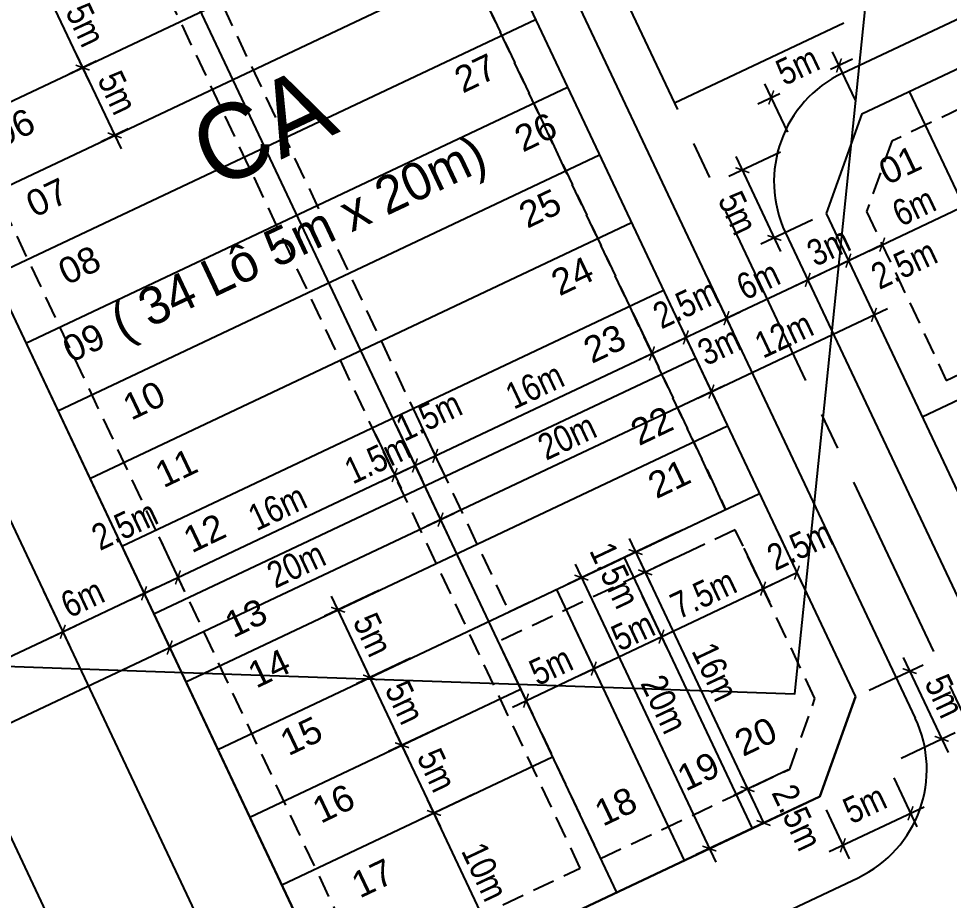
# Model space of a CAD drawing. Extents: x 597165 to 598689, y 1181586 to 1183364.
# Drawn here: x 597491.7 to 597553.9, y 1182490.6 to 1182549.4 of the extents above; entities that cross this region are included whole.
import ezdxf
from ezdxf.enums import TextEntityAlignment as Align

# ---------------------------------------------------------------- set-up
doc = ezdxf.new("R2010")
doc.units = 0
doc.header["$MEASUREMENT"] = 0
doc.linetypes.add('CENTER', pattern=[2, 1.25, -0.25, 0.25, -0.25])
doc.linetypes.add('DASHED', pattern=[0.75, 0.5, -0.25])
doc.layers.get('0').update_dxf_attribs({"linetype": 'CONTINUOUS'})
doc.layers.get('DEFPOINTS').update_dxf_attribs({"color": 8, "linetype": 'CONTINUOUS'})
for name, color, linetype in [('CGXD', 3, 'CONTINUOUS'), ('DIM-T', 7, 'CONTINUOUS'), ('DTEXT-TENLO', 4, 'CONTINUOUS'), ('HA-CAY-XANH-KO', 3, 'CONTINUOUS'), ('NEN-HT', 8, 'CONTINUOUS'), ('NET-LENGOAI', 4, 'CONTINUOUS'), ('NET-LETRONG', 5, 'CONTINUOUS'), ('NET-PLO', 2, 'CONTINUOUS'), ('NET-TIM', 2, 'CENTER'), ('TEXT-SOLO', 7, 'CONTINUOUS')]:
    doc.layers.add(name, color=color, linetype=linetype)
doc.styles.add('AVO', font='VHELVEN.TTF')
doc.styles.add('VHEL-C-R', font='VHELVCN.TTF')
doc.styles.add('VTIMES-R', font='VAPTIMN.TTF')
doc.dimstyles.new('TL1000', dxfattribs={"dimscale": 0, "dimtxt": 2, "dimasz": 0.7, "dimexe": 1, "dimexo": 1, "dimgap": 0.5, "dimtad": 1, "dimdec": 1, "dimzin": 12, "dimtxsty": 'VHEL-C-R', "dimblk1": 'ARCHTICK', "dimblk2": 'ARCHTICK', "dimsah": 1, "dimcen": -0.09, "dimdle": 1, "dimclrd": 256, "dimclre": 256, "dimclrt": 256, "dimazin": 3, "dimtfac": 0.005, "dimtdec": 1, "dimtix": 1, "dimtmove": 0, "dimatfit": 3, "dimtolj": 1, "dimtzin": 0})

# ---------------------------------------------------------------- blocks, each defined once
blk = doc.blocks.new('_ARCHTICK')
at = {"color": 0, "linetype": 'BYBLOCK', "const_width": 0.15}
blk.add_lwpolyline([(-0.5, -0.5), (0.5, 0.5)], dxfattribs=at)
blk = doc.blocks.new('*D486')
at = {"linetype": 'BYBLOCK'}
blk.add_line((597496.425, 1182545.264), (597493.435, 1182551.593), dxfattribs=at)
at = {"layer": 'DEFPOINTS', "color": 0, "linetype": 'BYBLOCK'}
for p in [(597493.862, 1182550.689), (597493.862, 1182550.689), (597495.998, 1182546.168)]:
    blk.add_point(p, dxfattribs=at)
at = {"linetype": 'BYBLOCK', "xscale": 0.7, "yscale": 0.7, "zscale": 0.7}
for p, rotation in [((597493.862, 1182550.689), 115.2825172526902), ((597495.998, 1182546.168), 295.2825172526902)]:
    blk.add_blockref('_ARCHTICK', p, dxfattribs=dict(at, rotation=rotation))
at = {"linetype": 'BYBLOCK', "insert": (597496.19, 1182549.024), "char_height": 1.75, "attachment_point": 5, "rotation": 295.28252, "style": 'VHEL-C-R'}
blk.add_mtext('\\A1;5m', dxfattribs=at)
blk = doc.blocks.new('*D479')
at = {"linetype": 'BYBLOCK'}
for p, q in [((597495.571, 1182547.072), (597498.56, 1182540.743)), ((597496.902, 1182546.595), (597495.094, 1182545.741)), ((597499.038, 1182542.074), (597497.229, 1182541.22))]:
    blk.add_line(p, q, dxfattribs=at)
at = {"layer": 'DEFPOINTS', "color": 0, "linetype": 'BYBLOCK'}
for p in [(597497.806, 1182547.022), (597499.942, 1182542.501), (597498.133, 1182541.647)]:
    blk.add_point(p, dxfattribs=at)
at = {"linetype": 'BYBLOCK', "xscale": 0.7, "yscale": 0.7, "zscale": 0.7}
for p, rotation in [((597495.998, 1182546.168), 115.2825172563089), ((597498.133, 1182541.647), 295.2825172563089)]:
    blk.add_blockref('_ARCHTICK', p, dxfattribs=dict(at, rotation=rotation))
at = {"linetype": 'BYBLOCK', "insert": (597498.326, 1182544.502), "char_height": 1.75, "attachment_point": 5, "rotation": 295.28252, "style": 'VHEL-C-R'}
blk.add_mtext('\\A1;5m', dxfattribs=at)
blk = doc.blocks.new('*D465')
at = {"linetype": 'BYBLOCK'}
blk.add_line((597546.213, 1182532.859), (597549.378, 1182534.354), dxfattribs=at)
at = {"layer": 'DEFPOINTS', "color": 0, "linetype": 'BYBLOCK'}
for p in [(597549.378, 1182534.354), (597549.378, 1182534.354), (597547.117, 1182533.286)]:
    blk.add_point(p, dxfattribs=at)
at = {"linetype": 'BYBLOCK', "xscale": 0.7, "yscale": 0.7, "zscale": 0.7}
for p, rotation in [((597549.378, 1182534.354), 25.28251725248985), ((597547.117, 1182533.286), 205.2825172524898)]:
    blk.add_blockref('_ARCHTICK', p, dxfattribs=dict(at, rotation=rotation))
at = {"linetype": 'BYBLOCK', "insert": (597550.837, 1182533.052), "char_height": 1.75, "attachment_point": 5, "rotation": 25.28252, "style": 'VHEL-C-R'}
blk.add_mtext('\\A1;2.5m', dxfattribs=at)
blk = doc.blocks.new('*D464')
at = {"linetype": 'BYBLOCK'}
blk.add_line((597548.474, 1182533.927), (597555.707, 1182537.343), dxfattribs=at)
at = {"layer": 'DEFPOINTS', "color": 0, "linetype": 'BYBLOCK'}
for p in [(597554.803, 1182536.916), (597554.803, 1182536.916), (597549.378, 1182534.354)]:
    blk.add_point(p, dxfattribs=at)
at = {"linetype": 'BYBLOCK', "xscale": 0.7, "yscale": 0.7, "zscale": 0.7}
for p, rotation in [((597554.803, 1182536.916), 25.28251725248985), ((597549.378, 1182534.354), 205.2825172524898)]:
    blk.add_blockref('_ARCHTICK', p, dxfattribs=dict(at, rotation=rotation))
at = {"linetype": 'BYBLOCK', "insert": (597551.495, 1182536.895), "char_height": 1.75, "attachment_point": 5, "rotation": 25.28252, "style": 'VHEL-C-R'}
blk.add_mtext('\\A1;6m', dxfattribs=at)
blk = doc.blocks.new('*D394')
at = {"linetype": 'BYBLOCK'}
for p, q in [((597501.078, 1182514.858), (597502.786, 1182511.241)), ((597498.817, 1182513.79), (597500.525, 1182510.173)), ((597499.194, 1182510.651), (597502.359, 1182512.145))]:
    blk.add_line(p, q, dxfattribs=at)
at = {"layer": 'DEFPOINTS', "color": 0, "linetype": 'BYBLOCK'}
for p in [(597500.651, 1182515.762), (597498.39, 1182514.694), (597502.359, 1182512.145)]:
    blk.add_point(p, dxfattribs=at)
at = {"linetype": 'BYBLOCK', "xscale": 0.7, "yscale": 0.7, "zscale": 0.7}
for p, rotation in [((597502.359, 1182512.145), 25.28251724679251), ((597500.098, 1182511.078), 205.2825172467925)]:
    blk.add_blockref('_ARCHTICK', p, dxfattribs=dict(at, rotation=rotation))
at = {"linetype": 'BYBLOCK', "insert": (597498.801, 1182515.63), "char_height": 1.75, "attachment_point": 5, "rotation": 25.28252, "style": 'VHEL-C-R'}
blk.add_mtext('\\A1;2.5m', dxfattribs=at)
blk = doc.blocks.new('*D393')
at = {"linetype": 'BYBLOCK'}
for p, q in [((597515.545, 1182521.691), (597517.253, 1182518.074)), ((597501.455, 1182511.718), (597517.73, 1182519.406))]:
    blk.add_line(p, q, dxfattribs=at)
at = {"layer": 'DEFPOINTS', "color": 0, "linetype": 'BYBLOCK'}
for p in [(597515.118, 1182522.596), (597516.826, 1182518.979), (597500.651, 1182515.762)]:
    blk.add_point(p, dxfattribs=at)
at = {"linetype": 'BYBLOCK', "xscale": 0.7, "yscale": 0.7, "zscale": 0.7}
for p, rotation in [((597516.826, 1182518.979), 25.28251724679251), ((597502.359, 1182512.145), 205.2825172467925)]:
    blk.add_blockref('_ARCHTICK', p, dxfattribs=dict(at, rotation=rotation))
at = {"linetype": 'BYBLOCK', "insert": (597508.997, 1182516.822), "char_height": 1.75, "attachment_point": 5, "rotation": 25.28252, "style": 'VHEL-C-R'}
blk.add_mtext('\\A1;16m', dxfattribs=at)
blk = doc.blocks.new('*D392')
at = {"linetype": 'BYBLOCK'}
for p, q in [((597516.901, 1182522.332), (597518.61, 1182518.715)), ((597515.922, 1182518.552), (597518.183, 1182519.619))]:
    blk.add_line(p, q, dxfattribs=at)
at = {"layer": 'DEFPOINTS', "color": 0, "linetype": 'BYBLOCK'}
for p in [(597516.474, 1182523.236), (597515.118, 1182522.596), (597518.183, 1182519.619)]:
    blk.add_point(p, dxfattribs=at)
at = {"linetype": 'BYBLOCK', "xscale": 0.7, "yscale": 0.7, "zscale": 0.7}
for p, rotation in [((597518.183, 1182519.619), 25.28251724679251), ((597516.826, 1182518.979), 205.2825172467925)]:
    blk.add_blockref('_ARCHTICK', p, dxfattribs=dict(at, rotation=rotation))
at = {"linetype": 'BYBLOCK', "insert": (597515.68, 1182520.061), "char_height": 1.75, "attachment_point": 5, "rotation": 25.28252, "style": 'VHEL-C-R'}
blk.add_mtext('\\A1;1.5m', dxfattribs=at)
blk = doc.blocks.new('*D391')
at = {"linetype": 'BYBLOCK'}
for p, q in [((597518.258, 1182522.973), (597519.966, 1182519.356)), ((597517.278, 1182519.192), (597519.539, 1182520.26))]:
    blk.add_line(p, q, dxfattribs=at)
at = {"layer": 'DEFPOINTS', "color": 0, "linetype": 'BYBLOCK'}
for p in [(597517.831, 1182523.877), (597516.474, 1182523.236), (597519.539, 1182520.26)]:
    blk.add_point(p, dxfattribs=at)
at = {"linetype": 'BYBLOCK', "xscale": 0.7, "yscale": 0.7, "zscale": 0.7}
for p, rotation in [((597519.539, 1182520.26), 25.28251724679251), ((597518.183, 1182519.619), 205.2825172467925)]:
    blk.add_blockref('_ARCHTICK', p, dxfattribs=dict(at, rotation=rotation))
at = {"linetype": 'BYBLOCK', "insert": (597519.115, 1182522.911), "char_height": 1.75, "attachment_point": 5, "rotation": 25.28252, "style": 'VHEL-C-R'}
blk.add_mtext('\\A1;1.5m', dxfattribs=at)
blk = doc.blocks.new('*D390')
at = {"linetype": 'BYBLOCK'}
for p, q in [((597532.725, 1182529.806), (597534.433, 1182526.189)), ((597518.635, 1182519.833), (597534.91, 1182527.52))]:
    blk.add_line(p, q, dxfattribs=at)
at = {"layer": 'DEFPOINTS', "color": 0, "linetype": 'BYBLOCK'}
for p in [(597532.298, 1182530.71), (597534.006, 1182527.093), (597517.831, 1182523.877)]:
    blk.add_point(p, dxfattribs=at)
at = {"linetype": 'BYBLOCK', "xscale": 0.7, "yscale": 0.7, "zscale": 0.7}
for p, rotation in [((597534.006, 1182527.093), 25.28251724679251), ((597519.539, 1182520.26), 205.2825172467925)]:
    blk.add_blockref('_ARCHTICK', p, dxfattribs=dict(at, rotation=rotation))
at = {"linetype": 'BYBLOCK', "insert": (597526.177, 1182524.937), "char_height": 1.75, "attachment_point": 5, "rotation": 25.28252, "style": 'VHEL-C-R'}
blk.add_mtext('\\A1;16m', dxfattribs=at)
blk = doc.blocks.new('*D389')
at = {"linetype": 'BYBLOCK'}
for p, q in [((597534.986, 1182530.874), (597536.694, 1182527.257)), ((597533.102, 1182526.666), (597536.267, 1182528.161))]:
    blk.add_line(p, q, dxfattribs=at)
at = {"layer": 'DEFPOINTS', "color": 0, "linetype": 'BYBLOCK'}
for p in [(597534.558, 1182531.778), (597532.298, 1182530.71), (597536.267, 1182528.161)]:
    blk.add_point(p, dxfattribs=at)
at = {"linetype": 'BYBLOCK', "xscale": 0.7, "yscale": 0.7, "zscale": 0.7}
for p, rotation in [((597536.267, 1182528.161), 25.28251724679251), ((597534.006, 1182527.093), 205.2825172467925)]:
    blk.add_blockref('_ARCHTICK', p, dxfattribs=dict(at, rotation=rotation))
at = {"linetype": 'BYBLOCK', "insert": (597536.278, 1182530.419), "char_height": 1.75, "attachment_point": 5, "rotation": 25.28252, "style": 'VHEL-C-R'}
blk.add_mtext('\\A1;2.5m', dxfattribs=at)
blk = doc.blocks.new('*D388')
at = {"linetype": 'BYBLOCK'}
for p, q in [((597516.901, 1182522.332), (597520.318, 1182515.098)), ((597500.902, 1182507.034), (597520.795, 1182516.43)), ((597498.817, 1182513.79), (597502.234, 1182506.557))]:
    blk.add_line(p, q, dxfattribs=at)
at = {"layer": 'DEFPOINTS', "color": 0, "linetype": 'BYBLOCK'}
for p in [(597516.474, 1182523.236), (597519.891, 1182516.002), (597498.39, 1182514.694)]:
    blk.add_point(p, dxfattribs=at)
at = {"linetype": 'BYBLOCK', "xscale": 0.7, "yscale": 0.7, "zscale": 0.7}
for p, rotation in [((597519.891, 1182516.002), 25.28251725361155), ((597501.807, 1182507.461), 205.2825172536116)]:
    blk.add_blockref('_ARCHTICK', p, dxfattribs=dict(at, rotation=rotation))
at = {"linetype": 'BYBLOCK', "insert": (597510.254, 1182512.992), "char_height": 1.75, "attachment_point": 5, "rotation": 25.28252, "style": 'VHEL-C-R'}
blk.add_mtext('\\A1;20m', dxfattribs=at)
blk = doc.blocks.new('*D387')
at = {"linetype": 'BYBLOCK'}
for p, q in [((597537.698, 1182532.155), (597539.407, 1182528.538)), ((597534.986, 1182530.874), (597536.694, 1182527.257)), ((597535.363, 1182527.734), (597539.884, 1182529.869))]:
    blk.add_line(p, q, dxfattribs=at)
at = {"layer": 'DEFPOINTS', "color": 0, "linetype": 'BYBLOCK'}
for p in [(597537.271, 1182533.059), (597534.558, 1182531.778), (597538.979, 1182529.442)]:
    blk.add_point(p, dxfattribs=at)
at = {"linetype": 'BYBLOCK', "xscale": 0.7, "yscale": 0.7, "zscale": 0.7}
for p, rotation in [((597538.979, 1182529.442), 25.28251725616348), ((597536.267, 1182528.161), 205.2825172561635)]:
    blk.add_blockref('_ARCHTICK', p, dxfattribs=dict(at, rotation=rotation))
at = {"linetype": 'BYBLOCK', "insert": (597538.504, 1182527.61), "char_height": 1.75, "attachment_point": 5, "rotation": 25.28252, "style": 'VHEL-C-R'}
blk.add_mtext('\\A1;3m', dxfattribs=at)
blk = doc.blocks.new('*D386')
at = {"linetype": 'BYBLOCK'}
for p, q in [((597543.123, 1182534.717), (597544.832, 1182531.1)), ((597538.075, 1182529.015), (597545.309, 1182532.432))]:
    blk.add_line(p, q, dxfattribs=at)
at = {"layer": 'DEFPOINTS', "color": 0, "linetype": 'BYBLOCK'}
for p in [(597542.696, 1182535.622), (597537.271, 1182533.059), (597544.405, 1182532.005)]:
    blk.add_point(p, dxfattribs=at)
at = {"linetype": 'BYBLOCK', "xscale": 0.7, "yscale": 0.7, "zscale": 0.7}
for p, rotation in [((597544.405, 1182532.005), 25.28251725616348), ((597538.979, 1182529.442), 205.2825172561635)]:
    blk.add_blockref('_ARCHTICK', p, dxfattribs=dict(at, rotation=rotation))
at = {"linetype": 'BYBLOCK', "insert": (597541.097, 1182531.984), "char_height": 1.75, "attachment_point": 5, "rotation": 25.28252, "style": 'VHEL-C-R'}
blk.add_mtext('\\A1;6m', dxfattribs=at)
blk = doc.blocks.new('*D385')
at = {"linetype": 'BYBLOCK'}
for p, q in [((597545.836, 1182535.999), (597547.544, 1182532.382)), ((597543.501, 1182531.578), (597548.022, 1182533.713))]:
    blk.add_line(p, q, dxfattribs=at)
at = {"layer": 'DEFPOINTS', "color": 0, "linetype": 'BYBLOCK'}
for p in [(597545.409, 1182536.903), (597542.696, 1182535.622), (597547.117, 1182533.286)]:
    blk.add_point(p, dxfattribs=at)
at = {"linetype": 'BYBLOCK', "xscale": 0.7, "yscale": 0.7, "zscale": 0.7}
for p, rotation in [((597547.117, 1182533.286), 25.28251725616348), ((597544.405, 1182532.005), 205.2825172561635)]:
    blk.add_blockref('_ARCHTICK', p, dxfattribs=dict(at, rotation=rotation))
at = {"linetype": 'BYBLOCK', "insert": (597545.799, 1182534.233), "char_height": 1.75, "attachment_point": 5, "rotation": 25.28252, "style": 'VHEL-C-R'}
blk.add_mtext('\\A1;3m', dxfattribs=at)
blk = doc.blocks.new('*D384')
at = {"linetype": 'BYBLOCK'}
for p, q in [((597545.836, 1182535.999), (597549.253, 1182528.765)), ((597534.986, 1182530.874), (597538.402, 1182523.64)), ((597537.071, 1182524.117), (597549.73, 1182530.096))]:
    blk.add_line(p, q, dxfattribs=at)
at = {"layer": 'DEFPOINTS', "color": 0, "linetype": 'BYBLOCK'}
for p in [(597545.409, 1182536.903), (597534.558, 1182531.778), (597548.826, 1182529.669)]:
    blk.add_point(p, dxfattribs=at)
at = {"linetype": 'BYBLOCK', "xscale": 0.7, "yscale": 0.7, "zscale": 0.7}
for p, rotation in [((597548.826, 1182529.669), 25.28251725362267), ((597537.975, 1182524.544), 205.2825172536227)]:
    blk.add_blockref('_ARCHTICK', p, dxfattribs=dict(at, rotation=rotation))
at = {"linetype": 'BYBLOCK', "insert": (597542.813, 1182528.35), "char_height": 1.75, "attachment_point": 5, "rotation": 25.28252, "style": 'VHEL-C-R'}
blk.add_mtext('\\A1;12m', dxfattribs=at)
blk = doc.blocks.new('*D383')
at = {"linetype": 'BYBLOCK'}
for p, q in [((597534.986, 1182530.874), (597538.402, 1182523.64)), ((597518.987, 1182515.575), (597538.879, 1182524.971)), ((597516.901, 1182522.332), (597520.318, 1182515.098))]:
    blk.add_line(p, q, dxfattribs=at)
at = {"layer": 'DEFPOINTS', "color": 0, "linetype": 'BYBLOCK'}
for p in [(597534.558, 1182531.778), (597537.975, 1182524.544), (597516.474, 1182523.236)]:
    blk.add_point(p, dxfattribs=at)
at = {"linetype": 'BYBLOCK', "xscale": 0.7, "yscale": 0.7, "zscale": 0.7}
for p, rotation in [((597537.975, 1182524.544), 25.28251725361155), ((597519.891, 1182516.002), 205.2825172536116)]:
    blk.add_blockref('_ARCHTICK', p, dxfattribs=dict(at, rotation=rotation))
at = {"linetype": 'BYBLOCK', "insert": (597528.338, 1182521.533), "char_height": 1.75, "attachment_point": 5, "rotation": 25.28252, "style": 'VHEL-C-R'}
blk.add_mtext('\\A1;20m', dxfattribs=at)
blk = doc.blocks.new('*D349')
at = {"linetype": 'BYBLOCK'}
for p, q in [((597535.626, 1182515.118), (597532.009, 1182513.41)), ((597532.486, 1182514.741), (597533.981, 1182511.576)), ((597536.266, 1182513.762), (597532.649, 1182512.053))]:
    blk.add_line(p, q, dxfattribs=at)
at = {"layer": 'DEFPOINTS', "color": 0, "linetype": 'BYBLOCK'}
for p in [(597536.53, 1182515.545), (597537.17, 1182514.189), (597533.554, 1182512.48)]:
    blk.add_point(p, dxfattribs=at)
at = {"linetype": 'BYBLOCK', "xscale": 0.7, "yscale": 0.7, "zscale": 0.7}
for p, rotation in [((597532.913, 1182513.837), 115.2825172606888), ((597533.554, 1182512.48), 295.2825172606887)]:
    blk.add_blockref('_ARCHTICK', p, dxfattribs=dict(at, rotation=rotation))
at = {"linetype": 'BYBLOCK', "insert": (597531.526, 1182512.281), "char_height": 1.75, "attachment_point": 5, "rotation": 295.28252, "style": 'VHEL-C-R'}
blk.add_mtext('\\A1;1.5m', dxfattribs=at)
blk = doc.blocks.new('*D348')
at = {"linetype": 'BYBLOCK'}
for p, q in [((597533.127, 1182513.385), (597540.814, 1182497.109)), ((597543.1, 1182499.294), (597539.483, 1182497.586))]:
    blk.add_line(p, q, dxfattribs=at)
at = {"layer": 'DEFPOINTS', "color": 0, "linetype": 'BYBLOCK'}
for p in [(597537.17, 1182514.189), (597544.004, 1182499.721), (597540.387, 1182498.013)]:
    blk.add_point(p, dxfattribs=at)
at = {"linetype": 'BYBLOCK', "xscale": 0.7, "yscale": 0.7, "zscale": 0.7}
for p, rotation in [((597533.554, 1182512.48), 115.2825172606888), ((597540.387, 1182498.013), 295.2825172606887)]:
    blk.add_blockref('_ARCHTICK', p, dxfattribs=dict(at, rotation=rotation))
at = {"linetype": 'BYBLOCK', "insert": (597538.23, 1182505.842), "char_height": 1.75, "attachment_point": 5, "rotation": 295.28252, "style": 'VHEL-C-R'}
blk.add_mtext('\\A1;16m', dxfattribs=at)
blk = doc.blocks.new('*D347')
at = {"linetype": 'BYBLOCK'}
for p, q in [((597539.96, 1182498.917), (597541.455, 1182495.752)), ((597544.167, 1182497.034), (597540.55, 1182495.325))]:
    blk.add_line(p, q, dxfattribs=at)
at = {"layer": 'DEFPOINTS', "color": 0, "linetype": 'BYBLOCK'}
for p in [(597544.004, 1182499.721), (597545.071, 1182497.461), (597541.455, 1182495.752)]:
    blk.add_point(p, dxfattribs=at)
at = {"linetype": 'BYBLOCK', "xscale": 0.7, "yscale": 0.7, "zscale": 0.7}
for p, rotation in [((597540.387, 1182498.013), 115.2825172606888), ((597541.455, 1182495.752), 295.2825172606887)]:
    blk.add_blockref('_ARCHTICK', p, dxfattribs=dict(at, rotation=rotation))
at = {"linetype": 'BYBLOCK', "insert": (597543.695, 1182496.121), "char_height": 1.75, "attachment_point": 5, "rotation": 295.28252, "style": 'VHEL-C-R'}
blk.add_mtext('\\A1;2.5m', dxfattribs=at)
blk = doc.blocks.new('*D346')
at = {"linetype": 'BYBLOCK'}
for p, q in [((597535.626, 1182515.118), (597528.392, 1182511.701)), ((597528.869, 1182513.033), (597538.265, 1182493.14)), ((597544.167, 1182497.034), (597536.934, 1182493.617))]:
    blk.add_line(p, q, dxfattribs=at)
at = {"layer": 'DEFPOINTS', "color": 0, "linetype": 'BYBLOCK'}
for p in [(597536.53, 1182515.545), (597545.071, 1182497.461), (597537.838, 1182494.044)]:
    blk.add_point(p, dxfattribs=at)
at = {"linetype": 'BYBLOCK', "xscale": 0.7, "yscale": 0.7, "zscale": 0.7}
for p, rotation in [((597529.296, 1182512.128), 115.2825172548345), ((597537.838, 1182494.044), 295.2825172548345)]:
    blk.add_blockref('_ARCHTICK', p, dxfattribs=dict(at, rotation=rotation))
at = {"linetype": 'BYBLOCK', "insert": (597534.827, 1182503.681), "char_height": 1.75, "attachment_point": 5, "rotation": 295.28252, "style": 'VHEL-C-R'}
blk.add_mtext('\\A1;20m', dxfattribs=at)
blk = doc.blocks.new('*D345')
at = {"linetype": 'BYBLOCK'}
for p, q in [((597528.838, 1182508.767), (597530.546, 1182505.15)), ((597524.317, 1182506.632), (597526.025, 1182503.015)), ((597524.694, 1182503.492), (597531.023, 1182506.481))]:
    blk.add_line(p, q, dxfattribs=at)
at = {"layer": 'DEFPOINTS', "color": 0, "linetype": 'BYBLOCK'}
for p in [(597528.411, 1182509.671), (597523.89, 1182507.536), (597530.119, 1182506.054)]:
    blk.add_point(p, dxfattribs=at)
at = {"linetype": 'BYBLOCK', "xscale": 0.7, "yscale": 0.7, "zscale": 0.7}
for p, rotation in [((597530.119, 1182506.054), 25.28251725573915), ((597525.598, 1182503.919), 205.2825172557392)]:
    blk.add_blockref('_ARCHTICK', p, dxfattribs=dict(at, rotation=rotation))
at = {"linetype": 'BYBLOCK', "insert": (597527.264, 1182506.247), "char_height": 1.75, "attachment_point": 5, "rotation": 25.28252, "style": 'VHEL-C-R'}
blk.add_mtext('\\A1;5m', dxfattribs=at)
blk = doc.blocks.new('*D344')
at = {"linetype": 'BYBLOCK'}
for p, q in [((597533.359, 1182510.902), (597535.067, 1182507.286)), ((597529.215, 1182505.627), (597535.545, 1182508.617))]:
    blk.add_line(p, q, dxfattribs=at)
at = {"layer": 'DEFPOINTS', "color": 0, "linetype": 'BYBLOCK'}
for p in [(597532.932, 1182511.807), (597528.411, 1182509.671), (597534.64, 1182508.19)]:
    blk.add_point(p, dxfattribs=at)
at = {"linetype": 'BYBLOCK', "xscale": 0.7, "yscale": 0.7, "zscale": 0.7}
for p, rotation in [((597534.64, 1182508.19), 25.28251725573915), ((597530.119, 1182506.054), 205.2825172557392)]:
    blk.add_blockref('_ARCHTICK', p, dxfattribs=dict(at, rotation=rotation))
at = {"linetype": 'BYBLOCK', "insert": (597532.741, 1182508.553), "char_height": 1.75, "attachment_point": 5, "rotation": 25.28252, "style": 'VHEL-C-R'}
blk.add_mtext('\\A1;5m', dxfattribs=at)
blk = doc.blocks.new('*D343')
at = {"linetype": 'BYBLOCK'}
for p, q in [((597540.141, 1182514.106), (597541.849, 1182510.489)), ((597533.736, 1182507.763), (597542.326, 1182511.82))]:
    blk.add_line(p, q, dxfattribs=at)
at = {"layer": 'DEFPOINTS', "color": 0, "linetype": 'BYBLOCK'}
for p in [(597539.714, 1182515.01), (597532.932, 1182511.807), (597541.422, 1182511.393)]:
    blk.add_point(p, dxfattribs=at)
at = {"linetype": 'BYBLOCK', "xscale": 0.7, "yscale": 0.7, "zscale": 0.7}
for p, rotation in [((597541.422, 1182511.393), 25.28251725573915), ((597534.64, 1182508.19), 205.2825172557392)]:
    blk.add_blockref('_ARCHTICK', p, dxfattribs=dict(at, rotation=rotation))
at = {"linetype": 'BYBLOCK', "insert": (597537.436, 1182511.052), "char_height": 1.75, "attachment_point": 5, "rotation": 25.28252, "style": 'VHEL-C-R'}
blk.add_mtext('\\A1;7.5m', dxfattribs=at)
blk = doc.blocks.new('*D342')
at = {"linetype": 'BYBLOCK'}
for p, q in [((597542.401, 1182515.173), (597544.11, 1182511.556)), ((597540.518, 1182510.966), (597543.682, 1182512.461))]:
    blk.add_line(p, q, dxfattribs=at)
at = {"layer": 'DEFPOINTS', "color": 0, "linetype": 'BYBLOCK'}
for p in [(597541.974, 1182516.077), (597539.714, 1182515.01), (597543.682, 1182512.461)]:
    blk.add_point(p, dxfattribs=at)
at = {"linetype": 'BYBLOCK', "xscale": 0.7, "yscale": 0.7, "zscale": 0.7}
for p, rotation in [((597543.682, 1182512.461), 25.28251725573915), ((597541.422, 1182511.393), 205.2825172557392)]:
    blk.add_blockref('_ARCHTICK', p, dxfattribs=dict(at, rotation=rotation))
at = {"linetype": 'BYBLOCK', "insert": (597543.891, 1182514.287), "char_height": 1.75, "attachment_point": 5, "rotation": 25.28252, "style": 'VHEL-C-R'}
blk.add_mtext('\\A1;2.5m', dxfattribs=at)
blk = doc.blocks.new('*D341')
at = {"linetype": 'BYBLOCK'}
for p, q in [((597522.168, 1182497.702), (597518.551, 1182495.994)), ((597524.153, 1182486.475), (597519.028, 1182497.325))]:
    blk.add_line(p, q, dxfattribs=at)
at = {"layer": 'DEFPOINTS', "color": 0, "linetype": 'BYBLOCK'}
for p in [(597523.072, 1182498.129), (597519.455, 1182496.421), (597527.343, 1182489.087)]:
    blk.add_point(p, dxfattribs=at)
at = {"linetype": 'BYBLOCK', "xscale": 0.7, "yscale": 0.7, "zscale": 0.7}
for p, rotation in [((597519.455, 1182496.421), 115.2825172537629), ((597523.726, 1182487.379), 295.2825172537629)]:
    blk.add_blockref('_ARCHTICK', p, dxfattribs=dict(at, rotation=rotation))
at = {"linetype": 'BYBLOCK', "insert": (597522.851, 1182492.495), "char_height": 1.75, "attachment_point": 5, "rotation": 295.28252, "style": 'VHEL-C-R'}
blk.add_mtext('\\A1;10m', dxfattribs=at)
blk = doc.blocks.new('*D340')
at = {"linetype": 'BYBLOCK'}
for p, q in [((597520.033, 1182502.223), (597516.416, 1182500.515)), ((597519.883, 1182495.517), (597516.893, 1182501.846))]:
    blk.add_line(p, q, dxfattribs=at)
at = {"layer": 'DEFPOINTS', "color": 0, "linetype": 'BYBLOCK'}
for p in [(597520.937, 1182502.65), (597517.32, 1182500.942), (597523.072, 1182498.129)]:
    blk.add_point(p, dxfattribs=at)
at = {"linetype": 'BYBLOCK', "xscale": 0.7, "yscale": 0.7, "zscale": 0.7}
for p, rotation in [((597517.32, 1182500.942), 115.2825172537629), ((597519.455, 1182496.421), 295.2825172537629)]:
    blk.add_blockref('_ARCHTICK', p, dxfattribs=dict(at, rotation=rotation))
at = {"linetype": 'BYBLOCK', "insert": (597519.648, 1182499.277), "char_height": 1.75, "attachment_point": 5, "rotation": 295.28252, "style": 'VHEL-C-R'}
blk.add_mtext('\\A1;5m', dxfattribs=at)
blk = doc.blocks.new('*D339')
at = {"linetype": 'BYBLOCK'}
for p, q in [((597517.897, 1182506.744), (597514.28, 1182505.036)), ((597517.747, 1182500.038), (597514.758, 1182506.367))]:
    blk.add_line(p, q, dxfattribs=at)
at = {"layer": 'DEFPOINTS', "color": 0, "linetype": 'BYBLOCK'}
for p in [(597518.802, 1182507.171), (597515.185, 1182505.463), (597520.937, 1182502.65)]:
    blk.add_point(p, dxfattribs=at)
at = {"linetype": 'BYBLOCK', "xscale": 0.7, "yscale": 0.7, "zscale": 0.7}
for p, rotation in [((597515.185, 1182505.463), 115.2825172537629), ((597517.32, 1182500.942), 295.2825172537629)]:
    blk.add_blockref('_ARCHTICK', p, dxfattribs=dict(at, rotation=rotation))
at = {"linetype": 'BYBLOCK', "insert": (597517.513, 1182503.798), "char_height": 1.75, "attachment_point": 5, "rotation": 295.28252, "style": 'VHEL-C-R'}
blk.add_mtext('\\A1;5m', dxfattribs=at)
blk = doc.blocks.new('*D338')
at = {"linetype": 'BYBLOCK'}
for p, q in [((597515.762, 1182511.265), (597512.145, 1182509.557)), ((597515.612, 1182504.559), (597512.622, 1182510.888))]:
    blk.add_line(p, q, dxfattribs=at)
at = {"layer": 'DEFPOINTS', "color": 0, "linetype": 'BYBLOCK'}
for p in [(597516.666, 1182511.693), (597513.049, 1182509.984), (597518.802, 1182507.171)]:
    blk.add_point(p, dxfattribs=at)
at = {"linetype": 'BYBLOCK', "xscale": 0.7, "yscale": 0.7, "zscale": 0.7}
for p, rotation in [((597513.049, 1182509.984), 115.2825172537629), ((597515.185, 1182505.463), 295.2825172537629)]:
    blk.add_blockref('_ARCHTICK', p, dxfattribs=dict(at, rotation=rotation))
at = {"linetype": 'BYBLOCK', "insert": (597515.377, 1182508.319), "char_height": 1.75, "attachment_point": 5, "rotation": 295.28252, "style": 'VHEL-C-R'}
blk.add_mtext('\\A1;5m', dxfattribs=at)
blk = doc.blocks.new('*D216')
at = {"linetype": 'BYBLOCK'}
for p, q in [((597493.392, 1182511.228), (597495.1, 1182507.611)), ((597477.493, 1182500.401), (597495.577, 1182508.942)), ((597477.116, 1182503.54), (597478.824, 1182499.923))]:
    blk.add_line(p, q, dxfattribs=at)
at = {"layer": 'DEFPOINTS', "color": 0, "linetype": 'BYBLOCK'}
for p in [(597492.965, 1182512.132), (597494.673, 1182508.515), (597476.689, 1182504.445)]:
    blk.add_point(p, dxfattribs=at)
at = {"linetype": 'BYBLOCK', "xscale": 0.7, "yscale": 0.7, "zscale": 0.7}
for p, rotation in [((597494.673, 1182508.515), 25.28251725367831), ((597478.397, 1182500.828), 205.2825172536783)]:
    blk.add_blockref('_ARCHTICK', p, dxfattribs=dict(at, rotation=rotation))
at = {"linetype": 'BYBLOCK', "insert": (597485.94, 1182505.932), "char_height": 1.75, "attachment_point": 5, "rotation": 25.28252, "style": 'VHEL-C-R'}
blk.add_mtext('\\A1;18m', dxfattribs=at)
blk = doc.blocks.new('*D215')
at = {"linetype": 'BYBLOCK'}
for p, q in [((597498.817, 1182513.79), (597500.525, 1182510.173)), ((597493.769, 1182508.088), (597501.003, 1182511.505)), ((597493.392, 1182511.228), (597495.1, 1182507.611))]:
    blk.add_line(p, q, dxfattribs=at)
at = {"layer": 'DEFPOINTS', "color": 0, "linetype": 'BYBLOCK'}
for p in [(597498.39, 1182514.694), (597492.965, 1182512.132), (597500.098, 1182511.078)]:
    blk.add_point(p, dxfattribs=at)
at = {"linetype": 'BYBLOCK', "xscale": 0.7, "yscale": 0.7, "zscale": 0.7}
for p, rotation in [((597500.098, 1182511.078), 25.28251725367831), ((597494.673, 1182508.515), 205.2825172536783)]:
    blk.add_blockref('_ARCHTICK', p, dxfattribs=dict(at, rotation=rotation))
at = {"linetype": 'BYBLOCK', "insert": (597495.988, 1182510.77), "char_height": 1.75, "attachment_point": 5, "rotation": 25.28252, "style": 'VHEL-C-R'}
blk.add_mtext('\\A1;6m', dxfattribs=at)
blk = doc.blocks.new('*D214')
at = {"linetype": 'BYBLOCK'}
for p, q in [((597498.817, 1182513.79), (597502.234, 1182506.557)), ((597473.776, 1182494.221), (597502.711, 1182507.888)), ((597471.691, 1182500.978), (597475.107, 1182493.744))]:
    blk.add_line(p, q, dxfattribs=at)
at = {"layer": 'DEFPOINTS', "color": 0, "linetype": 'BYBLOCK'}
for p in [(597498.39, 1182514.694), (597501.807, 1182507.461), (597471.264, 1182501.882)]:
    blk.add_point(p, dxfattribs=at)
at = {"linetype": 'BYBLOCK', "xscale": 0.7, "yscale": 0.7, "zscale": 0.7}
for p, rotation in [((597501.807, 1182507.461), 25.28251725413083), ((597474.68, 1182494.648), 205.2825172541309)]:
    blk.add_blockref('_ARCHTICK', p, dxfattribs=dict(at, rotation=rotation))
at = {"linetype": 'BYBLOCK', "insert": (597487.648, 1182502.315), "char_height": 1.75, "attachment_point": 5, "rotation": 25.28252, "style": 'VHEL-C-R'}
blk.add_mtext('\\A1;30m', dxfattribs=at)
blk = doc.blocks.new('*D154')
at = {"linetype": 'BYBLOCK'}
for p, q in [((597547.395, 1182546.742), (597545.915, 1182546.043)), ((597547.588, 1182543.993), (597546.064, 1182547.22)), ((597543.067, 1182541.857), (597541.543, 1182545.084)), ((597541.066, 1182543.753), (597542.546, 1182544.452))]:
    blk.add_line(p, q, dxfattribs=at)
at = {"layer": 'DEFPOINTS', "color": 0, "linetype": 'BYBLOCK'}
for p in [(597541.97, 1182544.18), (597548.015, 1182543.089), (597543.494, 1182540.953)]:
    blk.add_point(p, dxfattribs=at)
at = {"linetype": 'BYBLOCK', "xscale": 0.7, "yscale": 0.7, "zscale": 0.7}
for p, rotation in [((597546.491, 1182546.315), 25.28251725771538), ((597541.97, 1182544.18), 205.2825172577154)]:
    blk.add_blockref('_ARCHTICK', p, dxfattribs=dict(at, rotation=rotation))
at = {"linetype": 'BYBLOCK', "insert": (597543.731, 1182546.306), "char_height": 1.75, "attachment_point": 5, "rotation": 25.28252, "style": 'VHEL-C-R'}
blk.add_mtext('\\A1;5m', dxfattribs=at)
blk = doc.blocks.new('*D153')
at = {"linetype": 'BYBLOCK'}
for p, q in [((597542.59, 1182540.526), (597539.141, 1182538.897)), ((597542.607, 1182533.899), (597539.618, 1182540.228)), ((597544.725, 1182536.005), (597541.276, 1182534.376))]:
    blk.add_line(p, q, dxfattribs=at)
at = {"layer": 'DEFPOINTS', "color": 0, "linetype": 'BYBLOCK'}
for p in [(597543.494, 1182540.953), (597540.045, 1182539.324), (597545.63, 1182536.432)]:
    blk.add_point(p, dxfattribs=at)
at = {"linetype": 'BYBLOCK', "xscale": 0.7, "yscale": 0.7, "zscale": 0.7}
for p, rotation in [((597540.045, 1182539.324), 115.2825172635463), ((597542.18, 1182534.803), 295.2825172635463)]:
    blk.add_blockref('_ARCHTICK', p, dxfattribs=dict(at, rotation=rotation))
at = {"linetype": 'BYBLOCK', "insert": (597539.744, 1182536.472), "char_height": 1.75, "attachment_point": 5, "rotation": 295.28252, "style": 'VHEL-C-R'}
blk.add_mtext('\\A1;5m', dxfattribs=at)
blk = doc.blocks.new('*D142')
at = {"linetype": 'BYBLOCK'}
for p, q in [((597550.155, 1182498.756), (597551.695, 1182495.496)), ((597545.634, 1182496.621), (597547.174, 1182493.361)), ((597545.843, 1182493.838), (597552.172, 1182496.827))]:
    blk.add_line(p, q, dxfattribs=at)
at = {"layer": 'DEFPOINTS', "color": 0, "linetype": 'BYBLOCK'}
for p in [(597549.728, 1182499.66), (597545.207, 1182497.525), (597551.268, 1182496.4)]:
    blk.add_point(p, dxfattribs=at)
at = {"linetype": 'BYBLOCK', "xscale": 0.7, "yscale": 0.7, "zscale": 0.7}
for p, rotation in [((597551.268, 1182496.4), 25.28251725275693), ((597546.747, 1182494.265), 205.282517252757)]:
    blk.add_blockref('_ARCHTICK', p, dxfattribs=dict(at, rotation=rotation))
at = {"linetype": 'BYBLOCK', "insert": (597548.211, 1182497.02), "char_height": 1.75, "attachment_point": 5, "rotation": 25.28252, "style": 'VHEL-C-R'}
blk.add_mtext('\\A1;5m', dxfattribs=at)
blk = doc.blocks.new('*D141')
at = {"linetype": 'BYBLOCK'}
for p, q in [((597548.497, 1182504.608), (597552.114, 1182506.317)), ((597550.783, 1182506.794), (597553.772, 1182500.464)), ((597550.633, 1182500.087), (597554.249, 1182501.796))]:
    blk.add_line(p, q, dxfattribs=at)
at = {"layer": 'DEFPOINTS', "color": 0, "linetype": 'BYBLOCK'}
for p in [(597547.593, 1182504.181), (597553.345, 1182501.369), (597549.728, 1182499.66)]:
    blk.add_point(p, dxfattribs=at)
at = {"linetype": 'BYBLOCK', "xscale": 0.7, "yscale": 0.7, "zscale": 0.7}
for p, rotation in [((597551.21, 1182505.89), 115.2825172599943), ((597553.345, 1182501.369), 295.2825172599943)]:
    blk.add_blockref('_ARCHTICK', p, dxfattribs=dict(at, rotation=rotation))
at = {"linetype": 'BYBLOCK', "insert": (597553.538, 1182504.224), "char_height": 1.75, "attachment_point": 5, "rotation": 295.28252, "style": 'VHEL-C-R'}
blk.add_mtext('\\A1;5m', dxfattribs=at)

msp = doc.modelspace()

# ---------------------------------------------------------------- hatches: boundary and pattern name
at = {"layer": 'HA-CAY-XANH-KO'}
h = msp.add_hatch(dxfattribs=at)
h.set_pattern_fill('AR-SAND', color=256, scale=2, angle=359.765823, style=0)
h.set_pattern_definition([(242.54834, (597971.2955, 1182505.2794), (1.745706, -3.437875), [0, -3.04, 0, -3.4, 0, -3.25]), (212.5483, (597971.2955, 1182505.2794), (-0.816966, -6.61204), [0, -1.64, 0, -2.74, 0, -1.05]), (172.5483, (597973.524, 1182506.321), (-5.637727, -2.647202), [0, -1, 0, -3.6, 0, -4.7]), (162.5483, (597973.524, 1182506.321), (-4.70362, -4.135746), [0, -0.5, 0, -2.36, 0, -2.7])])
h.paths.add_polyline_path([(597579.9014, 1182357.456), (597540.8538, 1182440.1272), (597583.947, 1182460.4811), (597586.7906, 1182454.4607), (597595.6352, 1182451.2908), (597625.8891, 1182465.5805, 0.4136461), (597626.8451, 1182468.2396), (597613.9379, 1182495.7041), (597599.7597, 1182489.0074), (597585.1154, 1182494.2558), (597526.6225, 1182466.6282), (597524.2369, 1182459.9717), (597571.1815, 1182360.5812)])
h.paths.add_polyline_path([(597724.7535, 1182421.9685), (597743.4807, 1182430.8139), (597714.1796, 1182492.8066, -0.4142926), (597710.8873, 1182493.986, -1), (597715.3587, 1182496.098, -0.4141345), (597714.1796, 1182492.8066), (597743.4807, 1182430.8139), (597749.0954, 1182433.4658), (597695.7101, 1182546.4924), (597651.4067, 1182525.5668), (597646.1583, 1182510.9226), (597632.0222, 1182504.2458), (597644.9458, 1182476.7462, 0.4142428), (597647.6067, 1182475.7868, -0.0000249), (597647.6066, 1182475.7868), (597681.0266, 1182491.4927, -0.4142136), (597691.6695, 1182487.655), (597697.6446, 1182474.9409, -0.8466477), (597710.3607, 1182447.8829), (597722.0892, 1182422.9263, 0.4147813)])
h.paths.add_polyline_path([(597696.1335, 1182498.3635), (597716.3778, 1182498.2808), (597716.4004, 1182503.8232), (597696.1562, 1182503.9059)], flags=24)

# ---------------------------------------------------------------- linework, layer by layer
at = {"layer": 'CGXD', "linetype": 'DASHED', "ltscale": 3}
msp.add_line((597510.7539, 1182576.3228), (597538.9262, 1182516.6769), dxfattribs=at)
for points in [[(597668.492, 1182579.5329), (597663.1686, 1182590.8034), (597658.4618, 1182592.4903), (597550.0207, 1182541.2709), (597548.3338, 1182536.5641), (597553.6572, 1182525.2936)], [(597510.7539, 1182576.3228), (597506.0471, 1182578.0097), (597494.7766, 1182572.6863), (597524.4588, 1182509.8435), (597538.9262, 1182516.6769)], [(597492.0639, 1182571.4051), (597480.7934, 1182566.0817), (597479.1065, 1182561.3749), (597513.2427, 1182489.1021), (597517.9495, 1182487.4152), (597529.2201, 1182492.7386)], [(597539.5668, 1182515.3205), (597523.7431, 1182507.8466), (597530.5764, 1182493.3792), (597543.2032, 1182499.3432), (597544.8901, 1182504.05)]]:
    msp.add_lwpolyline(points, close=True, dxfattribs=at)
at = {"layer": 'NEN-HT', "linetype": 'CONTINUOUS'}
msp.add_line((597457.03, 1182507.4), (597500.22, 1182505.89), dxfattribs=at)
msp.add_lwpolyline([(597500.22, 1182505.89), (597543.55, 1182504.38), (597549.43, 1182561.56)], dxfattribs=at)
at = {"layer": 'NET-LENGOAI', "ltscale": 20}
for p, q in [((597546.7354, 1182545.8019), (597657.0492, 1182597.9057)), ((597515.2849, 1182579.6081), (597551.5868, 1182502.75)), ((597472.6868, 1182555.0642), (597505.5721, 1182485.4398)), ((597542.9184, 1182535.1515), (597557.0121, 1182505.3125)), ((597521.5476, 1182479.7142), (597547.7698, 1182492.0996))]:
    msp.add_line(p, q, dxfattribs=at)
for centre, start, end in [((597550.1521, 1182538.5682), 115.282517, 205.282517), ((597544.3531, 1182499.3333), 295.282517, 25.282517)]:
    msp.add_arc(centre, 8, start, end, dxfattribs=at)
at = {"layer": 'NET-LETRONG'}
for p, q in [((597548.0167, 1182543.0892), (597658.3304, 1182595.1931)), ((597512.5722, 1182578.3268), (597547.5929, 1182504.1814)), ((597476.4037, 1182561.2435), (597511.4244, 1182487.0981)), ((597511.4244, 1182487.0981), (597476.4037, 1182561.2435)), ((597548.0167, 1182543.0892), (597545.631, 1182536.4327)), ((597545.631, 1182536.4327), (597558.4435, 1182509.3064)), ((597545.2073, 1182497.5249), (597547.5929, 1182504.1814)), ((597547.5929, 1182504.1814), (597545.2073, 1182497.5249)), ((597518.0809, 1182484.7124), (597545.2073, 1182497.5249)), ((597545.2073, 1182497.5249), (597518.0809, 1182484.7124))]:
    msp.add_line(p, q, dxfattribs=at)
at = {"layer": 'NET-PLO'}
for p, q in [((597552.0373, 1182522.8695), (597671.3931, 1182579.2443)), ((597492.3525, 1182574.3063), (597531.6441, 1182491.1187)), ((597485.7995, 1182541.3509), (597521.968, 1182558.4341)), ((597487.9349, 1182536.8298), (597524.1034, 1182553.9131)), ((597490.0703, 1182532.3087), (597526.2388, 1182549.392)), ((597492.2057, 1182527.7877), (597528.3743, 1182544.871)), ((597551.1814, 1182544.584), (597568.2647, 1182508.4155)), ((597494.3411, 1182523.2666), (597530.5097, 1182540.3499)), ((597496.4766, 1182518.7455), (597532.6451, 1182535.8288)), ((597498.612, 1182514.2245), (597534.7805, 1182531.3078)), ((597500.7474, 1182509.7034), (597536.9159, 1182526.7867)), ((597502.8828, 1182505.1823), (597539.0513, 1182522.2656)), ((597505.0182, 1182500.6613), (597541.1867, 1182517.7446)), ((597532.1446, 1182513.4737), (597540.6862, 1182495.3895)), ((597527.6235, 1182511.3383), (597536.1652, 1182493.2541)), ((597507.1536, 1182496.1402), (597525.2379, 1182504.6819)), ((597509.289, 1182491.6192), (597527.3733, 1182500.1608))]:
    msp.add_line(p, q, dxfattribs=at)
at = {"layer": 'NET-TIM', "ltscale": 10}
for p, q in [((597420.5607, 1182644.3497), (597701.2928, 1182049.9871)), ((597535.5079, 1182543.8166), (597665.7143, 1182605.3163)), ((597513.2996, 1182590.8357), (597559.4244, 1182493.1807))]:
    msp.add_line(p, q, dxfattribs=at)

# ---------------------------------------------------------------- texts
at = {"layer": 'DTEXT-TENLO', "style": 'VTIMES-R'}
for s, height, p in [('CA', 5, (597509.0596, 1182539.9377)), ('( 34 Loâ 5m x 20m)', 2.5, (597510.9119, 1182533.7254))]:
    msp.add_text(s, height=height, rotation=25.282517, dxfattribs=at).set_placement(p, align=Align.CENTER)
at = {"layer": 'TEXT-SOLO', "color": 3, "style": 'AVO'}
for s, p in [('27', (597522.5983, 1182545.014)), ('06', (597491.7714, 1182541.3756)), ('26', (597526.6123, 1182541.0794)), ('01', (597550.9313, 1182538.8869)), ('07', (597494.0001, 1182536.7139)), ('25', (597526.906, 1182535.9894)), ('08', (597496.154, 1182532.2016)), ('24', (597529.0599, 1182531.4771)), ('09', (597496.4454, 1182527.0289)), ('23', (597531.2138, 1182526.9648)), ('10', (597500.4617, 1182523.177)), ('22', (597534.3639, 1182521.4843)), ('11', (597502.6156, 1182518.6647)), ('21', (597535.5215, 1182517.9402)), ('12', (597504.5004, 1182514.3172)), ('13', (597507.271, 1182508.652)), ('14', (597508.8081, 1182505.2926)), ('15', (597510.962, 1182500.7803)), ('20', (597541.308, 1182500.7379)), ('19', (597537.4743, 1182498.4183)), ('16', (597513.1159, 1182496.268)), ('18', (597531.9553, 1182496.0768)), ('17', (597515.7265, 1182491.2818))]:
    msp.add_text(s, height=1.75, rotation=25.516695, dxfattribs=at).set_placement(p, align=Align.CENTER)

# ---------------------------------------------------------------- dimensions: what is measured, and where the dimension line sits
at = {"layer": 'DIM-T', "color": 1}
for p1, p2, distance, picture, middle in [((597495.9979, 1182546.1678), (597493.8625, 1182550.6889), 0, '*D486', (597496.1903, 1182549.0236)), ((597497.8063, 1182547.022), (597499.9417, 1182542.5009), -2, '*D479', (597498.3258, 1182544.5025))]:
    dim = msp.add_aligned_dim(p1=p1, p2=p2, distance=distance, dimstyle='TL1000', override={"dimscale": 1, "dimtxt": 1.75, "dimdsep": 46, "dimpost": 'm'}, dxfattribs=at)
    dim.commit()
    dim.dimension.update_dxf_attribs({"geometry": picture, "text_midpoint": middle})
at = {"layer": 'DIM-T'}
for base, p1, p2, angle, override, picture, middle, dimtype in [((597541.9701, 1182544.1799), (597548.0153, 1182543.0885), (597543.4942, 1182540.9531), 205.282517, {"dimscale": 1, "dimtxt": 1.75, "dimpost": 'm'}, '*D154', (597543.7307, 1182546.3061), 161), ((597540.0449, 1182539.3239), (597545.6296, 1182536.4321), (597543.4942, 1182540.9531), 115.282517, {"dimscale": 1, "dimtxt": 1.75, "dimpost": 'm'}, '*D153', (597539.7439, 1182536.4718), 161), ((597547.1174, 1182533.2859), (597542.6964, 1182535.6215), (597545.409, 1182536.9027), 25.282517, {"dimscale": 1, "dimtxt": 1.75, "dimpost": 'm', "dimse1": 1}, '*D385', (597545.7993, 1182534.2326), 160), ((597538.9795, 1182529.4422), (597534.5585, 1182531.7778), (597537.2711, 1182533.059), 25.282517, {"dimscale": 1, "dimtxt": 1.75, "dimpost": 'm'}, '*D387', (597538.5042, 1182527.6101), 161), ((597536.2668, 1182528.1609), (597532.298, 1182530.7101), (597534.5585, 1182531.7778), 25.282517, {"dimscale": 1, "dimtxt": 1.75, "dimpost": 'm', "dimse1": 1}, '*D389', (597536.2778, 1182530.4186), 160), ((597519.5389, 1182520.2599), (597516.4742, 1182523.2361), (597517.8305, 1182523.8767), 25.282517, {"dimscale": 1, "dimtxt": 1.75, "dimpost": 'm', "dimse1": 1}, '*D391', (597519.1152, 1182522.9114), 160), ((597518.1826, 1182519.6193), (597515.1179, 1182522.5955), (597516.4742, 1182523.2361), 25.282517, {"dimscale": 1, "dimtxt": 1.75, "dimpost": 'm', "dimse1": 1}, '*D392', (597515.6796, 1182520.0609), 160), ((597502.3588, 1182512.1453), (597498.39, 1182514.6945), (597500.6505, 1182515.7622), 25.282517, {"dimscale": 1, "dimtxt": 1.75, "dimpost": 'm'}, '*D394', (597498.8007, 1182515.6301), 161), ((597543.6824, 1182512.4606), (597539.7136, 1182515.0098), (597541.9741, 1182516.0775), 25.282517, {"dimscale": 1, "dimtxt": 1.75, "dimpost": 'm', "dimse1": 1}, '*D342', (597543.8912, 1182514.2869), 160), ((597533.5536, 1182512.4804), (597536.5298, 1182515.545), (597537.1705, 1182514.1887), 295.282517, {"dimscale": 1, "dimtxt": 1.75, "dimpost": 'm'}, '*D349', (597531.5259, 1182512.2809), 161), ((597500.0983, 1182511.0776), (597492.9647, 1182512.132), (597498.39, 1182514.6945), 205.282517, {"dimscale": 1, "dimtxt": 1.75, "dimdsep": 46, "dimpost": 'm'}, '*D215', (597495.9876, 1182510.7704), 160), ((597534.6403, 1182508.1898), (597528.4109, 1182509.6713), (597532.932, 1182511.8067), 25.282517, {"dimscale": 1, "dimtxt": 1.75, "dimpost": 'm', "dimse1": 1}, '*D344', (597532.7409, 1182508.5534), 160), ((597541.4546, 1182495.7524), (597544.0038, 1182499.7213), (597545.0715, 1182497.4608), 295.282517, {"dimscale": 1, "dimtxt": 1.75, "dimpost": 'm', "dimse1": 1}, '*D347', (597543.6954, 1182496.121), 160), ((597551.2681, 1182496.4003), (597545.2073, 1182497.5249), (597549.7284, 1182499.6603), 25.282517, {"dimscale": 1, "dimtxt": 1.75, "dimpost": 'm'}, '*D142', (597548.2106, 1182497.02), 161)]:
    dim = msp.add_linear_dim(base=base, p1=p1, p2=p2, angle=angle, dimstyle='TL1000', override=override, dxfattribs=at)
    dim.commit()
    dim.dimension.update_dxf_attribs({"geometry": picture, "text_midpoint": middle, "dimtype": dimtype})
at = {"layer": 'DIM-T', "color": 1}
dim = msp.add_linear_dim(base=(597554.8032, 1182536.9161), p1=(597549.3779, 1182534.3536), p2=(597554.8032, 1182536.9161), angle=205.282517, dimstyle='TL1000', override={"dimscale": 1, "dimtxt": 1.75, "dimdsep": 46, "dimpost": 'm'}, dxfattribs=at)
dim.commit()
dim.dimension.update_dxf_attribs({"geometry": '*D464', "text_midpoint": (597551.4953, 1182536.895)})
at = {"layer": 'DIM-T'}
for p1, p2, distance, override, picture, middle in [((597534.5585, 1182531.7778), (597545.409, 1182536.9027), -8, {"dimscale": 1, "dimtxt": 1.75, "dimpost": 'm'}, '*D384', (597542.8132, 1182528.3498)), ((597516.4742, 1182523.2361), (597534.5585, 1182531.7778), -8, {"dimscale": 1, "dimtxt": 1.75, "dimpost": 'm'}, '*D383', (597528.3378, 1182521.5334)), ((597498.39, 1182514.6945), (597516.4742, 1182523.2361), -8, {"dimscale": 1, "dimtxt": 1.75, "dimpost": 'm'}, '*D388', (597510.2535, 1182512.9918)), ((597536.5298, 1182515.545), (597545.0715, 1182497.4608), -8, {"dimscale": 1, "dimtxt": 1.75, "dimpost": 'm'}, '*D346', (597534.8271, 1182503.6814)), ((597471.2636, 1182501.882), (597498.39, 1182514.6945), -8, {"dimscale": 1, "dimtxt": 1.75, "dimdsep": 46, "dimpost": 'm'}, '*D214', (597487.6482, 1182502.3147)), ((597523.8899, 1182507.5358), (597528.4109, 1182509.6713), -4, {"dimscale": 1, "dimtxt": 1.75, "dimpost": 'm'}, '*D345', (597527.2635, 1182506.2469)), ((597547.5929, 1182504.1814), (597549.7284, 1182499.6603), 4, {"dimscale": 1, "dimtxt": 1.75, "dimpost": 'm'}, '*D141', (597553.5377, 1182504.2244))]:
    dim = msp.add_aligned_dim(p1=p1, p2=p2, distance=distance, dimstyle='TL1000', override=override, dxfattribs=at)
    dim.commit()
    dim.dimension.update_dxf_attribs({"geometry": picture, "text_midpoint": middle})
for base, p1, p2, angle, override, picture, middle in [((597544.4047, 1182532.0047), (597537.2711, 1182533.059), (597542.6964, 1182535.6215), 25.282517, {"dimscale": 1, "dimtxt": 1.75, "dimpost": 'm', "dimse1": 1}, '*D386', (597541.0969, 1182531.9836)), ((597534.0063, 1182527.0932), (597517.8305, 1182523.8767), (597532.298, 1182530.7101), 25.282517, {"dimscale": 1, "dimtxt": 1.75, "dimpost": 'm', "dimse1": 1}, '*D390', (597526.1774, 1182524.9367)), ((597516.8262, 1182518.9787), (597500.6505, 1182515.7622), (597515.1179, 1182522.5955), 25.282517, {"dimscale": 1, "dimtxt": 1.75, "dimpost": 'm', "dimse1": 1}, '*D393', (597508.9973, 1182516.8222)), ((597541.4219, 1182511.3929), (597532.932, 1182511.8067), (597539.7136, 1182515.0098), 25.282517, {"dimscale": 1, "dimtxt": 1.75, "dimpost": 'm', "dimse1": 1}, '*D343', (597537.4359, 1182511.0515)), ((597540.3869, 1182498.013), (597537.1705, 1182514.1887), (597544.0038, 1182499.7213), 295.282517, {"dimscale": 1, "dimtxt": 1.75, "dimpost": 'm', "dimse1": 1}, '*D348', (597538.2304, 1182505.8419)), ((597494.673, 1182508.5151), (597476.6889, 1182504.4445), (597492.9647, 1182512.132), 205.282517, {"dimscale": 1, "dimtxt": 1.75, "dimdsep": 46, "dimpost": 'm'}, '*D216', (597485.9399, 1182505.9316)), ((597513.0493, 1182509.9842), (597518.8015, 1182507.1715), (597516.6661, 1182511.6926), 295.282517, {"dimscale": 1, "dimtxt": 1.75, "dimpost": 'm', "dimse1": 1}, '*D338', (597515.3771, 1182508.3189)), ((597515.1847, 1182505.4632), (597520.9369, 1182502.6504), (597518.8015, 1182507.1715), 295.282517, {"dimscale": 1, "dimtxt": 1.75, "dimpost": 'm', "dimse1": 1}, '*D339', (597517.5126, 1182503.7978)), ((597517.3201, 1182500.9421), (597523.0723, 1182498.1294), (597520.9369, 1182502.6504), 295.282517, {"dimscale": 1, "dimtxt": 1.75, "dimpost": 'm', "dimse1": 1}, '*D340', (597519.648, 1182499.2768)), ((597519.4555, 1182496.421), (597527.3432, 1182489.0872), (597523.0723, 1182498.1294), 295.282517, {"dimscale": 1, "dimtxt": 1.75, "dimpost": 'm', "dimse1": 1}, '*D341', (597522.8511, 1182492.4952))]:
    dim = msp.add_linear_dim(base=base, p1=p1, p2=p2, angle=angle, dimstyle='TL1000', override=override, dxfattribs=at)
    dim.commit()
    dim.dimension.update_dxf_attribs({"geometry": picture, "text_midpoint": middle})
at = {"layer": 'DIM-T', "color": 1}
dim = msp.add_linear_dim(base=(597549.3779, 1182534.3536), p1=(597547.1174, 1182533.2859), p2=(597549.3779, 1182534.3536), angle=205.282517, dimstyle='TL1000', override={"dimscale": 1, "dimtxt": 1.75, "dimdsep": 46, "dimpost": 'm'}, dxfattribs=at)
dim.commit()
dim.dimension.update_dxf_attribs({"geometry": '*D465', "text_midpoint": (597550.8369, 1182533.052), "dimtype": 160})

doc.saveas('drawing.dxf')
